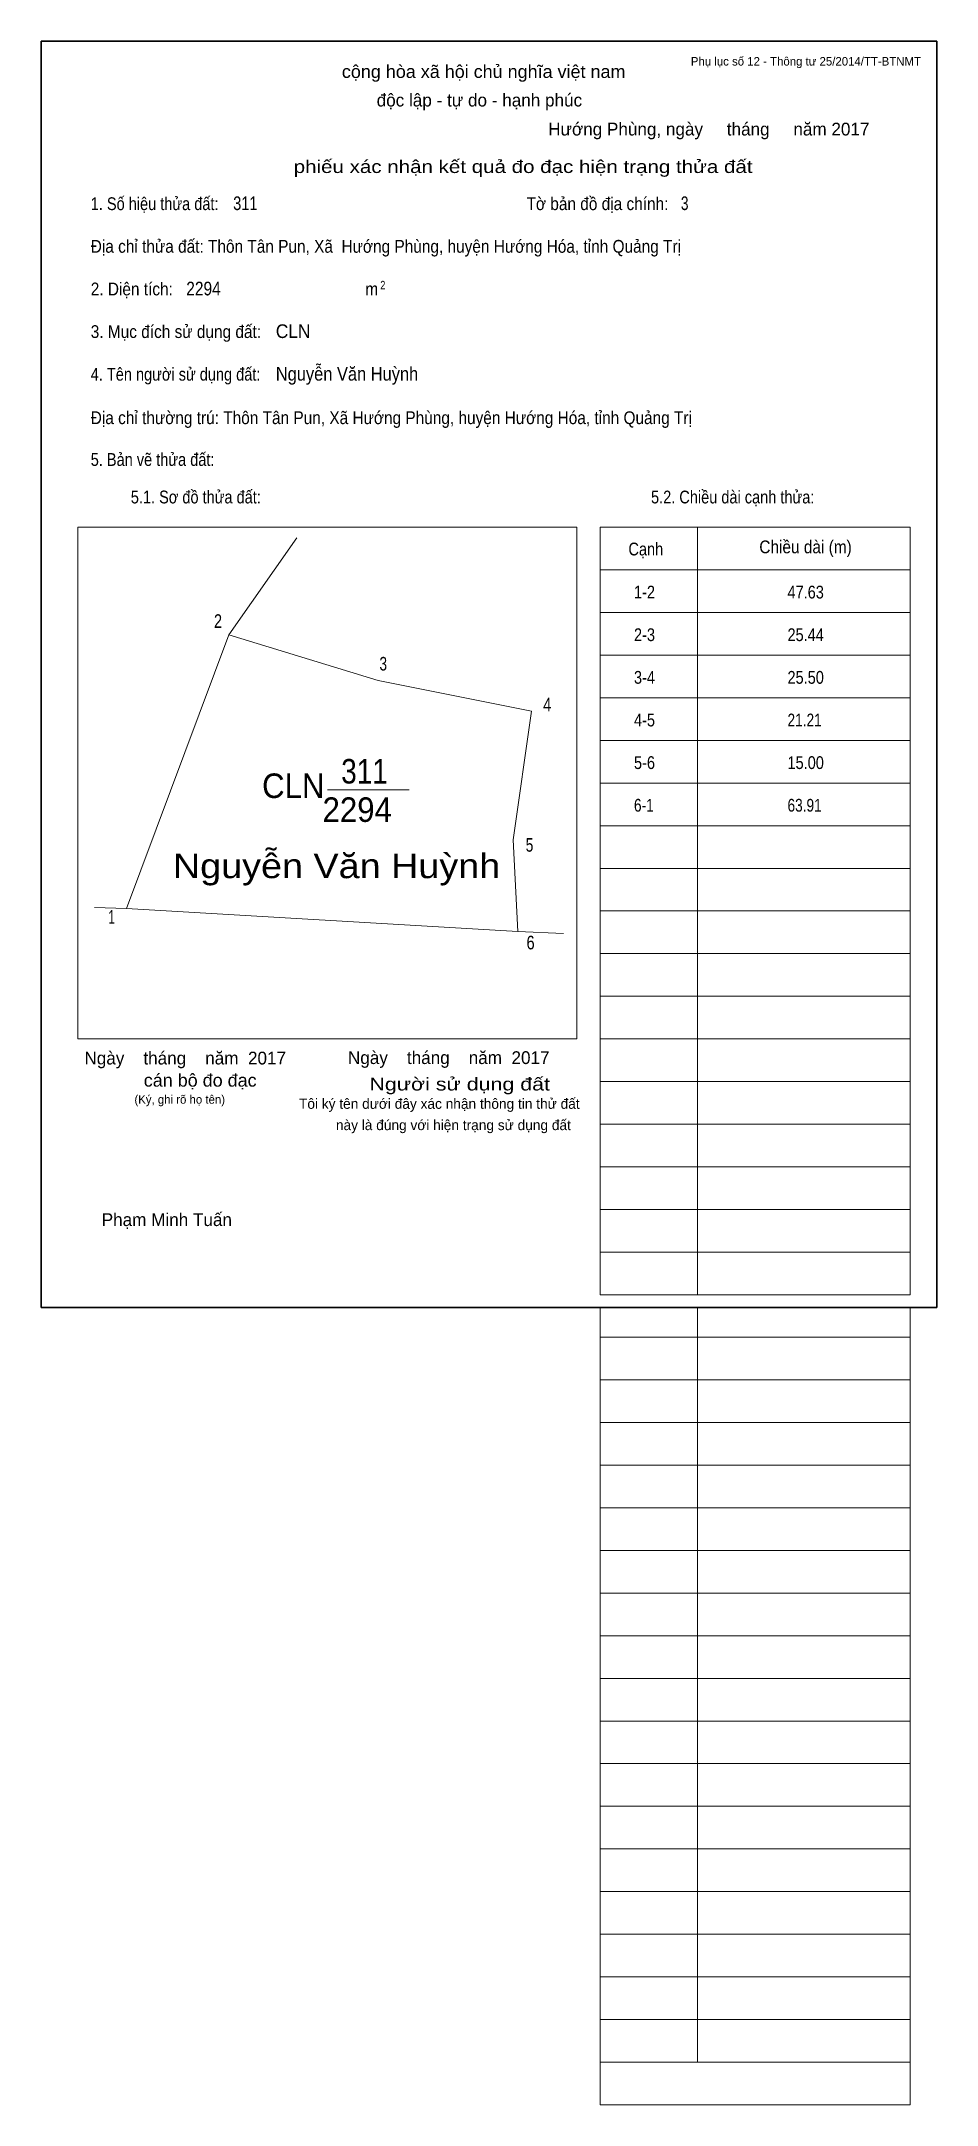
# Model space of a CAD drawing. Header units: centimetres. Extents: x 0 to 21, y -18.7 to 29.7.
import ezdxf
from ezdxf.enums import TextEntityAlignment as Align

# ---------------------------------------------------------------- set-up
doc = ezdxf.new("R2010")
doc.units = ezdxf.units.CM
doc.header["$LTSCALE"] = 0.12
for name, color, linetype in [('2', 7, 'Continuous'), ('3', 7, 'Continuous'), ('30', 7, 'Continuous'), ('32', 7, 'Continuous'), ('34', 7, 'Continuous'), ('4', 7, 'Continuous'), ('5', 7, 'Continuous')]:
    doc.layers.add(name, color=color, linetype=linetype)
for name, color, linetype, lineweight in [('33', 7, 'Continuous', 13), ('6', 7, 'Continuous', 13), ('63', 7, 'Continuous', 13)]:
    doc.layers.add(name, color=color, linetype=linetype, lineweight=lineweight)

msp = doc.modelspace()

# ---------------------------------------------------------------- linework, layer by layer
at = {"layer": '33'}
msp.add_line((6.71, 12.14), (8.63, 12.14), dxfattribs=at)
at = {"layer": '6'}
for p, q in [((5.99, 18.05), (4.4, 15.78)), ((2, 9.36), (1.25, 9.38))]:
    msp.add_line(p, q, dxfattribs=at)
for points in [[(11.18, 8.82), (2, 9.36), (4.4, 15.78)], [(4.4, 15.78), (7.9, 14.71), (11.5, 13.99), (11.07, 10.97), (11.18, 8.82), (12.25, 8.77)]]:
    msp.add_lwpolyline(points, dxfattribs=at)
at = {"layer": '63'}
for p, q in [((0.86, 18.3), (12.56, 18.3)), ((0.86, 6.3), (0.86, 18.3)), ((12.56, 6.3), (12.56, 18.3)), ((13.11, 18.3), (20.38, 18.3)), ((13.11, 0.3), (13.11, 18.3)), ((15.39, 0.3), (15.39, 18.3)), ((20.38, 0.3), (20.38, 18.3)), ((13.11, 17.3), (20.38, 17.3)), ((13.11, 16.3), (20.38, 16.3)), ((13.11, 15.3), (20.38, 15.3)), ((13.11, 14.3), (20.38, 14.3)), ((13.11, 13.3), (20.38, 13.3)), ((13.11, 12.3), (20.38, 12.3)), ((13.11, 11.3), (20.38, 11.3)), ((13.11, 10.3), (20.38, 10.3)), ((13.11, 9.3), (20.38, 9.3)), ((13.11, 8.3), (20.38, 8.3)), ((13.11, 7.3), (20.38, 7.3)), ((0.86, 6.3), (12.56, 6.3)), ((13.11, 6.3), (20.38, 6.3)), ((13.11, 5.3), (20.38, 5.3)), ((13.11, 4.3), (20.38, 4.3)), ((13.11, 3.3), (20.38, 3.3)), ((13.11, 2.3), (20.38, 2.3)), ((13.11, 1.3), (20.38, 1.3)), ((13.11, 0.3), (20.38, 0.3)), ((13.11, -18.7), (13.11, 0)), ((15.39, -17.7), (15.39, 0)), ((20.38, -18.7), (20.38, 0)), ((13.11, -0.7), (20.38, -0.7)), ((13.11, -0.7), (20.38, -0.7)), ((13.11, -1.7), (20.38, -1.7)), ((13.11, -2.7), (20.38, -2.7)), ((13.11, -3.7), (20.38, -3.7)), ((13.11, -4.7), (20.38, -4.7)), ((13.11, -5.7), (20.38, -5.7)), ((13.11, -6.7), (20.38, -6.7)), ((13.11, -7.7), (20.38, -7.7)), ((13.11, -8.7), (20.38, -8.7)), ((13.11, -9.7), (20.38, -9.7)), ((13.11, -10.7), (20.38, -10.7)), ((13.11, -11.7), (20.38, -11.7)), ((13.11, -12.7), (20.38, -12.7)), ((13.11, -13.7), (20.38, -13.7)), ((13.11, -14.7), (20.38, -14.7)), ((13.11, -15.7), (20.38, -15.7)), ((13.11, -16.7), (20.38, -16.7)), ((13.11, -17.7), (20.38, -17.7)), ((13.11, -18.7), (20.38, -18.7))]:
    msp.add_line(p, q, dxfattribs=at)
at = {"layer": '63', "lineweight": 35}
msp.add_lwpolyline([(0, 0), (0, 29.7), (21, 29.7), (21, 0)], close=True, dxfattribs=at)

# ---------------------------------------------------------------- texts
at = {"layer": '2', "width": 1.15}
msp.add_text('Nguyễn Văn Huỳnh', height=0.5756, dxfattribs=at).set_placement((6.925, 10.07), align=Align.CENTER)
at = {"layer": '3', "width": 0.95}
msp.add_text('CLN', height=0.5756, dxfattribs=at).set_placement((5.91, 11.95), align=Align.CENTER)
at = {"layer": '30'}
for s, width, p in [('1-2', 0.85, (13.9, 16.63)), ('47.63', 0.85, (17.5, 16.63)), ('2-3', 0.85, (13.9, 15.63)), ('25.44', 0.85, (17.5, 15.63)), ('3-4', 0.85, (13.9, 14.63)), ('25.50', 0.85, (17.5, 14.63)), ('4-5', 0.85, (13.9, 13.63)), ('21.21', 0.8, (17.5, 13.63)), ('5-6', 0.85, (13.9, 12.63)), ('15.00', 0.85, (17.5, 12.63)), ('6-1', 0.8, (13.9, 11.63)), ('63.91', 0.8, (17.5, 11.63))]:
    msp.add_text(s, height=0.3, dxfattribs=dict(at, width=width)).set_placement(p)
at = {"layer": '32'}
for s, width, p in [('2', 0.8, (4.145, 15.94)), ('3', 0.75, (8.02, 14.94)), ('4', 0.8, (11.865, 13.98)), ('5', 0.75, (11.45, 10.69)), ('1', 0.65, (1.65, 9)), ('6', 0.8, (11.475, 8.4))]:
    msp.add_text(s, height=0.32, dxfattribs=dict(at, width=width)).set_placement(p, align=Align.CENTER)
at = {"layer": '34'}
for s, width, p in [('311', 0.8, (4.5, 25.74)), ('3', 0.75, (15, 25.74)), ('2294', 0.85, (3.4, 23.74)), ('CLN', 0.95, (5.5, 22.74)), ('Nguyễn Văn Huỳnh', 0.9, (5.5, 21.74))]:
    msp.add_text(s, height=0.32, dxfattribs=dict(at, width=width)).set_placement(p)
at = {"layer": '4', "width": 0.85}
msp.add_text('311', height=0.5756, dxfattribs=at).set_placement((7.58, 12.29), align=Align.CENTER)
at = {"layer": '5', "width": 0.95}
msp.add_text('2294', height=0.5756, dxfattribs=at).set_placement((7.41, 11.39), align=Align.CENTER)
at = {"layer": '63', "width": 1.05}
msp.add_text('cộng hòa xã hội chủ nghĩa việt nam', height=0.3, dxfattribs=at).set_placement((10.375, 28.84), align=Align.CENTER)
at = {"layer": '63'}
for s, height, p in [('Phụ lục số 12 - Thông tư 25/2014/TT-BTNMT', 0.2, (20.63, 29.13)), ('Ngày    tháng    năm  2017', 0.3, (5.74, 5.7)), ('Ngày    tháng    năm  2017', 0.3, (11.92, 5.71)), ('(Ký, ghi rõ họ tên)', 0.2, (4.31, 4.78))]:
    msp.add_text(s, height=height, dxfattribs=at).set_placement(p, align=Align.RIGHT)
for s, height, p in [('độc lập - tự do - hạnh phúc', 0.3, (10.275, 28.17)), ('Hướng Phùng, ngày     tháng     năm 2017', 0.3, (15.655, 27.49)), ('Tôi ký tên dưới đây xác nhận thông tin thử đất', 0.24, (9.335, 4.66)), ('này là đúng với hiện trạng sử dụng đất', 0.24, (9.665, 4.16)), ('Phạm Minh Tuấn', 0.3, (2.945, 1.91))]:
    msp.add_text(s, height=height, dxfattribs=at).set_placement(p, align=Align.CENTER)
for s, width, p in [('phiếu xác nhận kết quả đo đạc hiện trạng thửa đất', 1.2, (16.68, 26.61)), ('cán bộ đo đạc', 1.05, (5.05, 5.18)), ('Người sử dụng đất', 1.25, (11.93, 5.09))]:
    msp.add_text(s, height=0.3, dxfattribs=dict(at, width=width)).set_placement(p, align=Align.RIGHT)
for s, height, width, p in [('1. Số hiệu thửa đất:', 0.3, 0.85, (1.16, 25.74)), ('Tờ bản đồ địa chính:', 0.3, 0.9, (11.38, 25.74)), ('Địa chỉ thửa đất: Thôn Tân Pun, Xã  Hướng Phùng, huyện Hướng Hóa, tỉnh Quảng Trị', 0.3, 0.9, (1.16, 24.74)), ('2. Diện tích:', 0.3, 0.9, (1.16, 23.74)), ('m', 0.3, 0.9, (7.6, 23.74)), ('2', 0.2, 0.8, (7.95, 23.88)), ('3. Mục đích sử dụng đất:', 0.3, 0.9, (1.16, 22.74)), ('4. Tên người sử dụng đất:', 0.3, 0.85, (1.16, 21.74)), ('Địa chỉ thường trú: Thôn Tân Pun, Xã Hướng Phùng, huyện Hướng Hóa, tỉnh Quảng Trị', 0.3, 0.9, (1.16, 20.72)), ('5. Bản vẽ thửa đất:', 0.3, 0.85, (1.16, 19.74)), ('5.1. Sơ đồ thửa đất:', 0.3, 0.85, (2.1, 18.86)), ('5.2. Chiều dài cạnh thửa:', 0.3, 0.85, (14.3, 18.86)), ('Cạnh', 0.3, 0.85, (13.77, 17.64)), ('Chiều dài (m)', 0.3, 0.9, (16.84, 17.69))]:
    msp.add_text(s, height=height, dxfattribs=dict(at, width=width)).set_placement(p)

doc.saveas('drawing.dxf')
